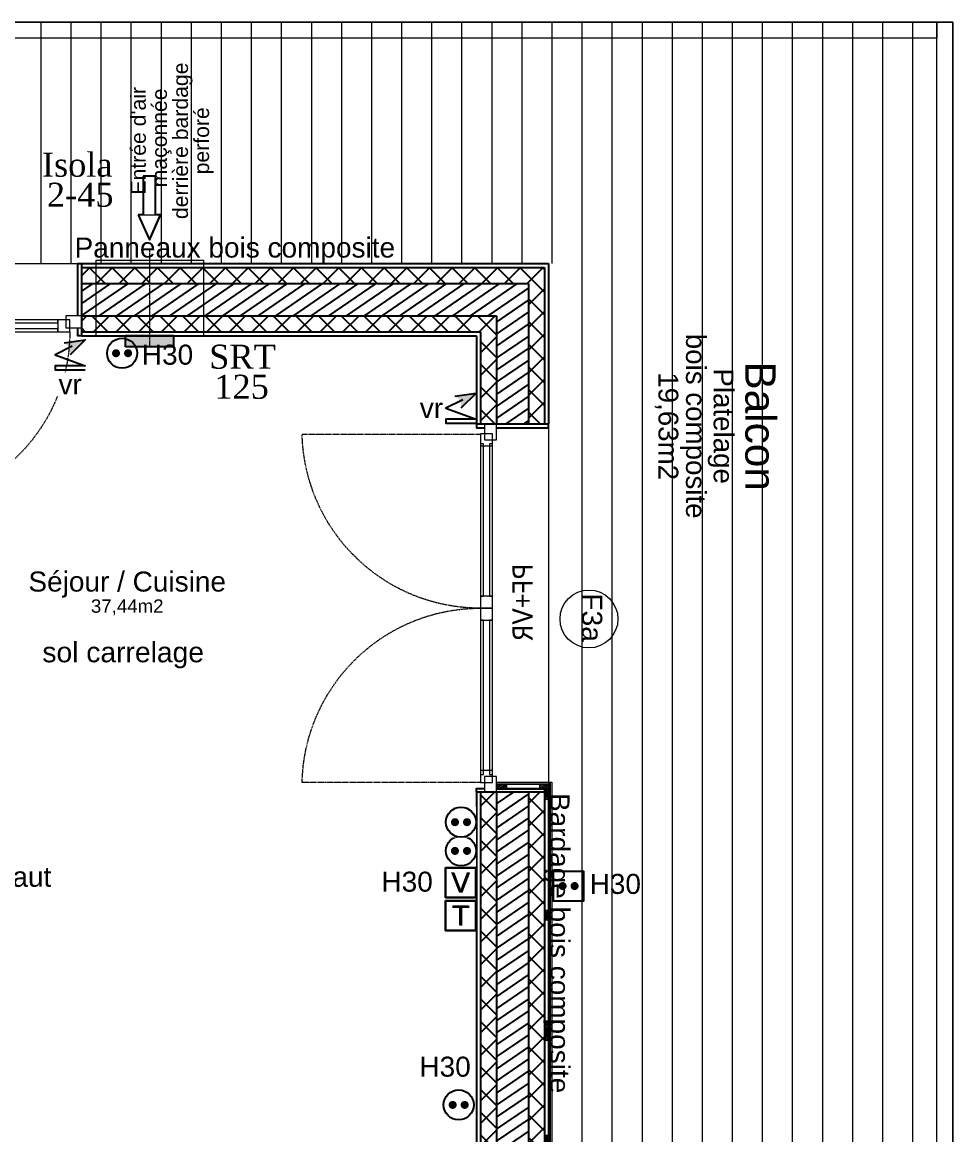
# Model space of a CAD drawing. Header units: millimetres. Extents: x 522027 to 600964, y -380282 to -298602.
# Drawn here: x 589763 to 594406, y -340004 to -334451 of the extents above; entities that cross this region are included whole.
import ezdxf

# ---------------------------------------------------------------- set-up
doc = ezdxf.new("R2010")
doc.units = ezdxf.units.MM
doc.set_wipeout_variables(frame=1)
for name, pattern in [('prelem_vmc', [0.222222, 0.111111, -0.111111]), ('prlm_eu-4', [1.574803, 0.984252, -0.19685, 0.19685, -0.19685]), ('Style de ligne -2', [0.694425, 0.48607, -0.208355])]:
    doc.linetypes.add(name, pattern=pattern)
doc.layers.add('3-BAT C-Niveau -2', color=7, linetype='Continuous')
doc.layers.add('prlm-ELEC-CFA', color=1, linetype='Continuous')
doc.layers.add('prlm-ELEC-CFO', color=1, linetype='Continuous', lineweight=25)
doc.layers.add('prlm-VMC', color=82, linetype='Continuous', lineweight=25)
doc.styles.add('Arial', font='arial.ttf')
doc.styles.add('Helvetica', font='arial.ttf')
doc.styles.add('Lucida Grande', font='')
doc.styles.add('prlm-vmc', font='pala.ttf', dxfattribs={"height": 14})
doc.styles.get("Standard").update_dxf_attribs({"font": 'arial.ttf'})
doc.styles.get('Lucida Grande').set_extended_font_data('Lucida Grande')
pattern_1 = [(34.276399, (505201.977, 142745.115), (-23.42441, 44.173488), [])]
pattern_2 = [(314.999993, (505019.33, 142779.7), (56.568549, 56.568536), []), (44.999993, (505019.33, 142779.7), (56.568536, -56.568549), [])]
pattern_3 = [(45, (0, 0), (0, -1), [])]

# ---------------------------------------------------------------- blocks, each defined once
blk = doc.blocks.new('Sol carrelage')
at = {"color": 7, "insert": (0, -0.78), "char_height": 10.0872, "attachment_point": 2, "line_spacing_factor": 0.834288, "style": 'Helvetica'}
blk.add_mtext('sol carrelage', dxfattribs=at)
blk = doc.blocks.new('Groupe-55-1')
at = {"color": 252, "linetype": 'Continuous', "lineweight": 9, "true_color": 0x989898}
for p, q in [((17770.55, -45984.47), (17628.22, -45232.89)), ((17785.29, -45981.68), (17642.95, -45230.1)), ((17741.07, -45990.06), (17598.74, -45238.47)), ((17755.81, -45987.26), (17613.48, -45235.68)), ((17711.6, -45995.64), (17569.26, -45244.05)), ((17726.34, -45992.85), (17584, -45241.26)), ((17682.12, -46001.22), (17539.79, -45249.63)), ((17696.86, -45998.43), (17554.53, -45246.84)), ((17652.64, -46006.8), (17510.31, -45255.22)), ((17667.38, -46004.01), (17525.05, -45252.43)), ((17623.17, -46012.38), (17480.83, -45260.8)), ((17637.91, -46009.59), (17495.57, -45258.01)), ((17473.78, -45384.75), (17451.36, -45266.38)), ((17488.51, -45381.96), (17466.1, -45263.59)), ((17444.3, -45390.34), (17421.88, -45271.96)), ((17459.04, -45387.54), (17436.62, -45269.17)), ((17414.82, -45395.92), (17392.41, -45277.54)), ((17429.56, -45393.13), (17407.14, -45274.75)), ((17385.35, -45401.5), (17362.93, -45283.13)), ((17400.09, -45398.71), (17377.67, -45280.34)), ((17355.87, -45407.08), (17333.45, -45288.71)), ((17370.61, -45404.29), (17348.19, -45285.92)), ((17326.4, -45412.66), (17303.98, -45294.29)), ((17341.13, -45409.87), (17318.72, -45291.5)), ((17296.92, -45418.25), (17274.5, -45299.87)), ((17311.66, -45415.46), (17289.24, -45297.08)), ((17267.44, -45423.83), (17245.03, -45305.46)), ((17282.18, -45421.04), (17259.76, -45302.66)), ((17237.97, -45429.41), (17215.55, -45311.04)), ((17252.71, -45426.62), (17230.29, -45308.25))]:
    blk.add_line(p, q, dxfattribs=at)
at = {"color": 7, "linetype": 'Continuous', "lineweight": 13}
blk.add_line((17654.15, -45236.12), (17444.37, -45275.85), dxfattribs=at)
at = {"color": 7, "linetype": 'Continuous', "lineweight": 18, "flags": 128}
for points in [[(17486.76, -45382.29), (17608.36, -46024.35), (17806.49, -45986.83), (17662.48, -45226.4), (17134.12, -45326.46), (17156.36, -45444.87)], [(17656.11, -45235.75), (17139.71, -45333.54), (17138.22, -45325.68), (17654.62, -45227.89)], [(17662.48, -45226.39), (17806.49, -45986.82), (17798.63, -45988.31), (17654.62, -45227.88)]]:
    blk.add_lwpolyline(points, close=True, dxfattribs=at)
at = {"color": 7, "insert": (17613.18, -45440.93), "char_height": 15.1309, "attachment_point": 2, "rotation": 280.7236, "line_spacing_factor": 0.834288, "style": 'Helvetica'}
blk.add_mtext('Balcon\\P{\\H0.6543x;Platelage \\Pbois composite}\\P{\\H0.6543x;19,}{\\H0.6543x;63}{\\H0.6543x;m2}\\P', dxfattribs=at)
blk = doc.blocks.new('PORTE FENETRE TYPE 3bis')
at = {"color": 7, "linetype": 'Style de ligne -2', "lineweight": 5}
blk.add_line((4, 16), (4, 103), dxfattribs=at)
at = {"color": 7, "linetype": 'Continuous', "lineweight": 25, "flags": 128}
for points in [[(-2, 18), (0, 18), (0, 14)], [(97, 18), (95, 18), (95, 14)], [(0, 7.7), (0, -18), (-2, -18)], [(95, 7.7), (95, -18), (97, -18)]]:
    blk.add_lwpolyline(points, dxfattribs=at)
at = {"color": 7, "linetype": 'Continuous', "lineweight": 13, "flags": 128}
for points in [[(-2, 14), (6, 14), (6, 8), (-2, 8)], [(4, 16), (10, 16), (10, 10), (4, 10)], [(10, 16), (85, 16), (85, 14.5), (10, 14.5)], [(10, 11.5), (85, 11.5), (85, 10), (10, 10)], [(85, 16), (91, 16), (91, 10), (85, 10)], [(89, 14), (97, 14), (97, 8), (89, 8)]]:
    blk.add_lwpolyline(points, close=True, dxfattribs=at)
at = {"color": 7, "linetype": 'Style de ligne -2', "lineweight": 5}
blk.add_arc((4, 16), 87, 360, 90, dxfattribs=at)
at = {"color": 7, "insert": (23.21, -0.18), "char_height": 10.161, "attachment_point": 1, "line_spacing_factor": 0.978845, "style": 'Lucida Grande'}
blk.add_mtext('PF+VR ', dxfattribs=at)
blk = doc.blocks.new('PORTE FENETRE TYPE 2')
at = {"color": 7, "linetype": 'Style de ligne -2', "lineweight": 5}
for p, q in [((6.05, 105), (6.05, 16)), ((180, 16), (180, 105))]:
    blk.add_line(p, q, dxfattribs=at)
at = {"color": 7, "linetype": 'Continuous', "lineweight": 25, "flags": 128}
for points in [[(1, 18), (3, 18), (3, 14)], [(184.71, 18), (183, 18), (183, 14)], [(3, 8), (3, -18), (1, -18)], [(183, 8), (183, -18), (184.71, -18)]]:
    blk.add_lwpolyline(points, dxfattribs=at)
at = {"color": 7, "linetype": 'Continuous', "lineweight": 13, "flags": 128}
for points in [[(1, 14), (9, 14), (9, 8), (1, 8)], [(6, 16), (12, 16), (12, 10), (6, 10)], [(11, 16), (87, 16), (87, 14.5), (11, 14.5)], [(11, 11.5), (87, 11.5), (87, 10), (11, 10)], [(87, 16), (93, 16), (93, 10), (87, 10)], [(93, 16), (99, 16), (99, 10), (93, 10)], [(99, 16), (176, 16), (176, 14.5), (99, 14.5)], [(99, 11.5), (176, 11.5), (176, 10), (99, 10)], [(174, 16), (180, 16), (180, 10), (174, 10)], [(177, 14), (184.71, 14), (184.71, 8), (177, 8)]]:
    blk.add_lwpolyline(points, close=True, dxfattribs=at)
at = {"color": 7, "linetype": 'Style de ligne -2', "lineweight": 5}
for centre, start, end in [((4, 16), 0, 88.4219), ((182, 16), 91.2873, 180)]:
    blk.add_arc(centre, 89, start, end, dxfattribs=at)
at = {"color": 7, "insert": (70.68, 0.04), "char_height": 10.161, "attachment_point": 1, "line_spacing_factor": 0.978845, "style": 'Lucida Grande'}
blk.add_mtext('PF+VR ', dxfattribs=at)
blk = doc.blocks.new('Groupe-118-1')
at = {"linetype": 'Continuous', "lineweight": 5, "true_color": 0xc0c0c0}
h = blk.add_hatch(dxfattribs=at)
h.set_pattern_fill('BOIS 45', color=9, style=0, pattern_type=2)
h.set_pattern_definition(pattern_3)
h.paths.add_polyline_path([(17530.88, -45638.33), (17535.79, -45637.4), (17536.29, -45640.05), (17531.38, -45640.99)])
h = blk.add_hatch(dxfattribs=at)
h.set_pattern_fill('BOIS 45', color=9, style=0, pattern_type=2)
h.set_pattern_definition(pattern_3)
h.paths.add_polyline_path([(17536.29, -45640.04), (17537.22, -45644.96), (17534.57, -45645.46), (17533.64, -45640.55)])
h = blk.add_hatch(dxfattribs=at)
h.set_pattern_fill('BOIS 45', color=9, style=0, pattern_type=2)
h.set_pattern_definition(pattern_3)
h.paths.add_polyline_path([(17509.56, -45642.37), (17514.47, -45641.44), (17514.97, -45644.09), (17510.06, -45645.02)])
h = blk.add_hatch(dxfattribs=at)
h.set_pattern_fill('BOIS 45', color=9, style=0, pattern_type=2)
h.set_pattern_definition(pattern_3)
h.paths.add_polyline_path([(17547.5, -45699.23), (17548.43, -45704.14), (17545.78, -45704.65), (17544.85, -45699.73)])
h = blk.add_hatch(dxfattribs=at)
h.set_pattern_fill('BOIS 45', color=9, style=0, pattern_type=2)
h.set_pattern_definition(pattern_3)
h.paths.add_polyline_path([(17557.93, -45754.29), (17558.86, -45759.21), (17556.2, -45759.71), (17555.27, -45754.8)])
h = blk.add_hatch(dxfattribs=at)
h.set_pattern_fill('BOIS 45', color=9, style=0, pattern_type=2)
h.set_pattern_definition(pattern_3)
h.paths.add_polyline_path([(17558.66, -45758.18), (17559.59, -45763.1), (17556.94, -45763.6), (17556.01, -45758.69)])
h = blk.add_hatch(dxfattribs=at)
h.set_pattern_fill('BOIS 45', color=9, style=0, pattern_type=2)
h.set_pattern_definition(pattern_3)
h.paths.add_polyline_path([(17568.39, -45809.57), (17569.32, -45814.48), (17566.67, -45814.98), (17565.74, -45810.07)])
h = blk.add_hatch(dxfattribs=at)
h.set_pattern_fill('BOIS 45', color=9, style=0, pattern_type=2)
h.set_pattern_definition(pattern_3)
h.paths.add_polyline_path([(17569.83, -45817.13), (17564.91, -45818.06), (17564.41, -45815.41), (17569.32, -45814.48)])
h = blk.add_hatch(dxfattribs=at)
h.set_pattern_fill('BOIS 45', color=9, style=0, pattern_type=2)
h.set_pattern_definition(pattern_3)
h.paths.add_polyline_path([(17548.51, -45821.17), (17543.59, -45822.1), (17543.09, -45819.45), (17548, -45818.52)])
h = blk.add_hatch(dxfattribs=at)
h.set_pattern_fill('BOIS 45', color=9, style=0, pattern_type=2)
h.set_pattern_definition(pattern_3)
h.paths.add_polyline_path([(17603.51, -45994.99), (17598.59, -45995.92), (17598.09, -45993.26), (17603.01, -45992.33)])
h = blk.add_hatch(dxfattribs=at)
h.set_pattern_fill('BOIS 45', color=9, style=0, pattern_type=2)
h.set_pattern_definition(pattern_3)
h.paths.add_polyline_path([(17601.79, -46000.4), (17600.85, -45995.49), (17603.51, -45994.99), (17604.44, -45999.9)])
h = blk.add_hatch(dxfattribs=at)
h.set_pattern_fill('BOIS 45', color=9, style=0, pattern_type=2)
h.set_pattern_definition(pattern_3)
h.paths.add_polyline_path([(17582.19, -45999.02), (17577.27, -45999.95), (17576.77, -45997.3), (17581.68, -45996.37)])
h = blk.add_hatch(dxfattribs=at)
h.set_pattern_fill('BOIS 45', color=9, style=0, pattern_type=2)
h.set_pattern_definition(pattern_3)
h.paths.add_polyline_path([(17606.15, -46023.43), (17605.22, -46018.52), (17607.87, -46018.02), (17608.8, -46022.93)])
at = {"color": 7, "linetype": 'Continuous', "lineweight": 13, "flags": 128}
for points in [[(17509.6, -45642.36), (17509.41, -45641.38), (17535.6, -45636.42), (17535.79, -45637.4)], [(17530.88, -45638.33), (17535.79, -45637.4), (17536.29, -45640.05), (17531.38, -45640.99)], [(17536.29, -45640.04), (17537.22, -45644.96), (17534.57, -45645.46), (17533.64, -45640.55)], [(17535.56, -45636.43), (17536.54, -45636.24), (17570.98, -45818.1), (17570, -45818.29)], [(17509.56, -45642.37), (17514.47, -45641.44), (17514.97, -45644.09), (17510.06, -45645.02)], [(17547.5, -45699.23), (17548.43, -45704.14), (17545.78, -45704.65), (17544.85, -45699.73)], [(17557.93, -45754.29), (17558.86, -45759.21), (17556.2, -45759.71), (17555.27, -45754.8)], [(17558.66, -45758.18), (17559.59, -45763.1), (17556.94, -45763.6), (17556.01, -45758.69)], [(17568.39, -45809.57), (17569.32, -45814.48), (17566.67, -45814.98), (17565.74, -45810.07)], [(17569.79, -45817.14), (17569.97, -45818.12), (17543.78, -45823.08), (17543.59, -45822.1)], [(17569.83, -45817.13), (17564.91, -45818.06), (17564.41, -45815.41), (17569.32, -45814.48)], [(17548.51, -45821.17), (17543.59, -45822.1), (17543.09, -45819.45), (17548, -45818.52)], [(17576.77, -45997.3), (17576.59, -45996.32), (17602.78, -45991.36), (17602.96, -45992.34)], [(17603.51, -45994.99), (17598.59, -45995.92), (17598.09, -45993.26), (17603.01, -45992.33)], [(17601.79, -46000.4), (17600.85, -45995.49), (17603.51, -45994.99), (17604.44, -45999.9)], [(17602.82, -45991.35), (17603.8, -45991.16), (17609.97, -46023.73), (17608.99, -46023.91)], [(17582.19, -45999.02), (17577.27, -45999.95), (17576.77, -45997.3), (17581.68, -45996.37)], [(17606.15, -46023.43), (17605.22, -46018.52), (17607.87, -46018.02), (17608.8, -46022.93)], [(17606.33, -46024.42), (17606.15, -46023.43), (17608.8, -46022.93), (17608.99, -46023.91)]]:
    blk.add_lwpolyline(points, close=True, dxfattribs=at)
at = {"color": 7, "linetype": 'Continuous', "lineweight": 5, "flags": 128}
for points in [[(17543.09, -45819.45), (17566.67, -45814.98), (17533.64, -45640.56), (17510.06, -45645.02), (17509.56, -45642.37), (17535.79, -45637.4), (17569.83, -45817.13), (17543.59, -45822.1)], [(17576.77, -45997.3), (17603.01, -45992.33), (17608.8, -46022.93), (17606.15, -46023.43), (17600.85, -45995.49), (17577.27, -45999.95)]]:
    blk.add_lwpolyline(points, close=True, dxfattribs=at)
blk = doc.blocks.new('Groupe-175-1')
at = {"color": 7, "linetype": 'Continuous', "lineweight": 5}
blk.add_circle((17539.56, -45552.82), 14.45, dxfattribs=at)
at = {"color": 7, "insert": (17543.67, -45539), "char_height": 10.087, "attachment_point": 1, "rotation": 280.7236, "line_spacing_factor": 0.834288, "style": 'Helvetica'}
blk.add_mtext('F3a', dxfattribs=at)
blk = doc.blocks.new('MTC 125-H1')
at = {"color": 8, "linetype": 'prlm_eu-4', "lineweight": 18, "true_color": 0x808080}
for q in [(0, 25.57), (0, 19.68)]:
    blk.add_line((0, -23.6), q, dxfattribs=at)
at = {"color": 7, "linetype": 'Continuous', "lineweight": 18, "flags": 128}
blk.add_lwpolyline([(3.09, 42.18), (-3.09, 42.18), (-5.59, 42.18), (0, 29.68), (5.59, 42.18)], close=True, dxfattribs=at)
at = {"color": 7, "linetype": 'Continuous', "lineweight": 13, "flags": 128}
blk.add_lwpolyline([(-26.8, 19.68), (26.8, 19.68), (26.8, -18), (-26.8, -18)], close=True, dxfattribs=at)
at = {"color": 1, "linetype": 'prelem_vmc', "lineweight": 13, "flags": 128}
blk.add_lwpolyline([(-26.8, 19.68), (26.8, 19.68), (26.8, -18), (-26.8, -18)], close=True, dxfattribs=at)
at = {"color": 7, "insert": (-9.53, 79.29), "char_height": 7.5654, "attachment_point": 2, "rotation": 90, "line_spacing_factor": 0.834288, "style": 'Helvetica'}
blk.add_mtext("Entrée d'air\\P maçonnée\\Pderrière bardage\\Pperforé", dxfattribs=at)
blk = doc.blocks.new('xi.VR')
at = {"layer": 'prlm-ELEC-CFO', "lineweight": 5}
blk.add_hatch(color=0, dxfattribs=at).paths.add_polyline_path([(-3, 6), (-0.1, 3.7), (0, 0), (7.5, 7.5)])
at = {"layer": 'prlm-ELEC-CFO', "color": 0}
for points in [[(-3, 6), (7.5, 7.5), (0, 0)], [(0.95, 4.23), (-7.5, 0), (7.5, -5.5), (-7.5, -5.5), (-7.5, -7.5), (7.5, -7.5)]]:
    blk.add_lwpolyline(points, dxfattribs=at)
blk = doc.blocks.new('xi.TEL')
at = {"layer": 'prlm-ELEC-CFA', "color": 0, "linetype": 'ByBlock', "lineweight": -2, "flags": 128}
blk.add_lwpolyline([(-7.5, 7.5), (7.5, 7.5), (7.5, -7.5), (-7.5, -7.5)], close=True, dxfattribs=at)
at = {"layer": 'prlm-ELEC-CFA', "color": 0, "linetype": 'ByBlock', "insert": (0, 0), "char_height": 10, "width": 11.36, "attachment_point": 5}
blk.add_mtext('{\\fVerdana|b0|i0|c0|p34;T}', dxfattribs=at)
blk = doc.blocks.new('xi.TV')
at = {"layer": 'prlm-ELEC-CFA', "color": 0, "linetype": 'ByBlock', "lineweight": -2, "flags": 128}
blk.add_lwpolyline([(-7.5, 7.5), (7.5, 7.5), (7.5, -7.5), (-7.5, -7.5)], close=True, dxfattribs=at)
at = {"layer": 'prlm-ELEC-CFA', "color": 0, "linetype": 'ByBlock', "insert": (0, 0), "char_height": 10, "width": 11.36, "attachment_point": 5}
blk.add_mtext('{\\fVerdana|b0|i0|c0|p34;V}', dxfattribs=at)
blk = doc.blocks.new('xi.PC')
at = {"color": 0, "lineweight": 5}
blk.add_wipeout([(-7.5, -7.5), (7.5, -7.5), (7.5, 7.5), (-7.5, 7.5)], dxfattribs=at).dxf.layer = 'prlm-ELEC-CFO'
at = {"layer": 'prlm-ELEC-CFO', "color": 0, "linetype": 'ByBlock', "lineweight": 5, "const_width": 2}
for points in [[(-4, 0, 1), (-2, 0, 1)], [(2, 0, 1), (4, 0, 1)]]:
    blk.add_lwpolyline(points, format="xyb", close=True, dxfattribs=at)
at = {"layer": 'prlm-ELEC-CFO', "color": 0, "linetype": 'ByBlock', "lineweight": -2}
blk.add_circle((0, 0), 7.5, dxfattribs=at)
blk = doc.blocks.new('xi.PC-EXT')
at = {"layer": 'prlm-ELEC-CFO', "color": 0, "linetype": 'ByBlock', "lineweight": -2, "flags": 128}
blk.add_lwpolyline([(-7.5, 7.5), (7.5, 7.5), (7.5, -7.5), (-7.5, -7.5)], close=True, dxfattribs=at)
at = {"layer": 'prlm-ELEC-CFO', "color": 0, "linetype": 'ByBlock', "lineweight": 5, "const_width": 2}
for points in [[(-4, 0, 1), (-2, 0, 1)], [(2, 0, 1), (4, 0, 1)]]:
    blk.add_lwpolyline(points, format="xyb", close=True, dxfattribs=at)

msp = doc.modelspace()

# ---------------------------------------------------------------- hatches: boundary and pattern name
at = {"layer": '3-BAT C-Niveau -2'}
h = msp.add_hatch(dxfattribs=at)
h.set_pattern_fill('02_ISOLANT', color=256, scale=10, style=0, pattern_type=2)
h.set_pattern_definition([(44.999993, (505019.33, 142779.7), (-56.568536, 56.568549), []), (134.999993, (505019.33, 142779.7), (56.568549, 56.568536), [])])
h.paths.add_polyline_path([(590060.5, -335675.6), (590060.5, -335755.6), (592289.7, -335755.6), (592369.7, -335675.6)])
h = msp.add_hatch(dxfattribs=at)
h.set_pattern_fill('02_ISOLANT', color=256, scale=10, angle=-90, style=0, pattern_type=2)
h.set_pattern_definition([(314.999993, (505019.33, 142779.7), (56.568549, 56.568536), []), (44.999993, (505019.33, 142779.7), (56.568536, -56.568549), [])])
h.paths.add_polyline_path([(592369.7, -335675.6), (592289.7, -335755.6), (592289.7, -336455.6), (592369.7, -336455.6)])
h = msp.add_hatch(dxfattribs=at)
h.set_pattern_fill('MURS MACONNERIE-2', color=256, scale=10, angle=-10.7236, style=0, pattern_type=2)
h.set_pattern_definition(pattern_1)
h.paths.add_polyline_path([(590060.5, -335755.6), (590060.5, -335915.6), (592129.7, -335915.6), (592289.7, -335755.6)])
h = msp.add_hatch(dxfattribs=at)
h.set_pattern_fill('MURS MACONNERIE-2', color=256, scale=10, angle=-10.7236, style=0, pattern_type=2)
h.set_pattern_definition(pattern_1)
h.paths.add_polyline_path([(592289.7, -335755.6), (592129.7, -335915.6), (592129.7, -336455.6), (592289.7, -336455.6)])
h = msp.add_hatch(dxfattribs=at)
h.set_pattern_fill('02_ISOLANT', color=256, scale=10, style=0, pattern_type=2)
h.set_pattern_definition([(44.999993, (505019.33, 142779.7), (-56.568536, 56.568549), []), (134.999993, (505019.33, 142779.7), (56.568549, 56.568536), [])])
h.paths.add_polyline_path([(590060.5, -335915.6), (590060.5, -335995.6), (592049.7, -335995.6), (592129.7, -335915.6)])
h = msp.add_hatch(dxfattribs=at)
h.set_pattern_fill('02_ISOLANT', color=256, scale=10, angle=-90, style=0, pattern_type=2)
h.set_pattern_definition([(314.999993, (505019.33, 142779.7), (56.568549, 56.568536), []), (44.999993, (505019.33, 142779.7), (56.568536, -56.568549), [])])
h.paths.add_polyline_path([(592129.7, -335915.6), (592049.7, -335995.6), (592049.7, -336455.6), (592129.7, -336455.6)])
h = msp.add_hatch(dxfattribs=at)
h.set_pattern_fill('02_ISOLANT', color=256, scale=10, angle=-90, style=0, pattern_type=2)
h.set_pattern_definition(pattern_2)
h.paths.add_polyline_path([(592129.7, -338292.8), (592049.7, -338292.8), (592049.7, -340055.6), (592129.7, -340055.6)])
h = msp.add_hatch(dxfattribs=at)
h.set_pattern_fill('MURS MACONNERIE-2', color=256, scale=10, angle=-10.7236, style=0, pattern_type=2)
h.set_pattern_definition(pattern_1)
h.paths.add_polyline_path([(592289.7, -338292.8), (592129.7, -338292.8), (592129.7, -340055.6), (592289.7, -340055.6)])
h = msp.add_hatch(dxfattribs=at)
h.set_pattern_fill('02_ISOLANT', color=256, scale=10, angle=-90, style=0, pattern_type=2)
h.set_pattern_definition(pattern_2)
h.paths.add_polyline_path([(592369.7, -338292.8), (592289.7, -338292.8), (592289.7, -340055.6), (592369.7, -340055.6)])

# ---------------------------------------------------------------- linework, layer by layer
for p, q in [((590060.5, -335655.6), (592389.7, -335655.6)), ((590060.5, -335655.6), (592389.7, -335655.6)), ((590060.5, -336015.6), (590060.5, -335655.6)), ((590060.5, -335675.6), (592369.7, -335675.6)), ((592369.7, -335675.6), (592369.7, -336455.6)), ((592389.7, -335655.6), (592389.7, -336455.6)), ((592389.7, -335655.6), (592389.7, -336455.6)), ((590060.5, -335755.6), (592289.7, -335755.6)), ((590060.5, -335755.6), (592289.7, -335755.6)), ((592289.7, -335755.6), (592289.7, -336455.6)), ((592289.7, -335755.6), (592289.7, -336455.6)), ((590060.5, -335915.6), (592129.7, -335915.6)), ((592129.7, -335915.6), (592129.7, -336455.6)), ((590060.5, -335995.6), (592049.7, -335995.6)), ((592049.7, -335995.6), (592049.7, -336455.6)), ((590060.5, -336015.6), (592029.7, -336015.6)), ((590060.5, -336015.6), (592029.7, -336015.6)), ((592029.7, -336015.6), (592029.7, -336455.6)), ((592029.7, -336015.6), (592029.7, -336455.6)), ((592029.7, -336455.6), (592389.7, -336455.6)), ((592029.7, -338292.8), (592029.7, -340055.6)), ((592029.7, -338292.8), (592029.7, -340055.6)), ((592029.7, -338292.8), (592389.7, -338292.8)), ((592049.7, -338292.8), (592049.7, -340055.6)), ((592129.7, -338292.8), (592129.7, -340055.6)), ((592289.7, -338292.8), (592289.7, -340055.6)), ((592289.7, -338292.8), (592289.7, -340055.6)), ((592369.7, -338292.8), (592369.7, -340055.6)), ((592389.7, -338292.8), (592389.7, -340055.6)), ((592389.7, -338292.8), (592389.7, -340055.6))]:
    msp.add_line(p, q, dxfattribs=at)
at = {"layer": 'prlm-ELEC-CFA'}
for p, q in [((592024.6, -338819.6), (591874.6, -338819.6)), ((591874.6, -338834.1), (592024.6, -338834.1)), ((591874.6, -338984.1), (591874.6, -338834.1)), ((592024.6, -338834.1), (592024.6, -338984.1)), ((592024.6, -338984.1), (591874.6, -338984.1))]:
    msp.add_line(p, q, dxfattribs=at)
at = {"layer": 'prlm-VMC'}
for p, q in [((590428.6, -335219.1), (590366.9, -335219.1)), ((590366.9, -335219.1), (590366.9, -335412.3)), ((590428.6, -335412.3), (590428.6, -335219.1)), ((590366.9, -335412.3), (590341.9, -335412.3)), ((590341.9, -335412.3), (590397.8, -335537.3)), ((590397.8, -335537.3), (590453.6, -335412.3)), ((590453.6, -335412.3), (590428.6, -335412.3)), ((590517.8, -336014.2), (590517.8, -336070.2))]:
    msp.add_line(p, q, dxfattribs=at)

# ---------------------------------------------------------------- block references
at = {"xscale": 10, "yscale": 10, "zscale": 10, "rotation": 359.9999933316183}
msp.add_blockref('Sol carrelage', (590266.9, -337536.8), dxfattribs=at)
at = {"layer": '3-BAT C-Niveau -2', "yscale": 10, "zscale": 10}
for name, p, xscale, rotation in [('Groupe-55-1', (505019.3, 142779.7), 10, 349.2763985886067), ('MTC 125-H1', (590399.4, -335835.5), 10, 359.9999933324954), ('PORTE FENETRE TYPE 3bis', (589090.5, -335835.6), -10, 179.9999933324924), ('PORTE FENETRE TYPE 2', (592209.7, -336445.6), -10, 89.99999333248442), ('Groupe-175-1', (505019.3, 142779.7), 10, 349.2763985886067), ('Groupe-118-1', (505019.3, 142779.7), 10, 349.2763985886067)]:
    msp.add_blockref(name, p, dxfattribs=dict(at, xscale=xscale, rotation=rotation))
at = {"layer": 'prlm-ELEC-CFA', "xscale": 10, "yscale": 10, "zscale": 10}
for name, p in [('xi.TV', (591952.4, -338746.1)), ('xi.TEL', (591952.4, -338910.5))]:
    msp.add_blockref(name, p, dxfattribs=at)
at = {"layer": 'prlm-ELEC-CFO', "xscale": 10, "yscale": 10, "zscale": 10}
msp.add_blockref('xi.PC-EXT', (592489.4, -338762.4), dxfattribs=at)

# ---------------------------------------------------------------- texts
at = {"insert": (590286.9, -337192.6), "char_height": 100, "attachment_point": 2, "rotation": 360, "line_spacing_factor": 0.834288, "style": 'Arial'}
msp.add_mtext('Séjour / Cuisine\\P{\\H0.6667x;37,44m2}', dxfattribs=at)
at = {"layer": '3-BAT C-Niveau -2', "style": 'Arial'}
msp.add_text('Duplex haut', height=100, rotation=360, dxfattribs=at).set_placement((589162.7, -338766.1))
at = {"layer": '3-BAT C-Niveau -2', "char_height": 100, "attachment_point": 1, "line_spacing_factor": 0.962448, "style": 'Arial'}
for s, insert, rotation in [('Panneaux bois composite', (590024.2, -335525.4), 360), ('Bardage bois composite', (592494.2, -338298.1), 270)]:
    msp.add_mtext(s, dxfattribs=dict(at, insert=insert, rotation=rotation))
at = {"layer": 'prlm-ELEC-CFA'}
for s, p in [('V', (591902.6, -338794.6)), ('T', (591907.2, -338959.1))]:
    msp.add_text(s, height=100, dxfattribs=at).set_placement(p)
at = {"layer": 'prlm-ELEC-CFO', "style": 'Arial'}
for p in [(590359.9, -336160.1), (591555.6, -338790.6), (592594.3, -338801.8), (591744.8, -339714.1)]:
    msp.add_text('H30', height=100, dxfattribs=at).set_placement(p)
at = {"layer": 'prlm-VMC', "style": 'prlm-vmc'}
for s, p in [('Isola', (589861.4, -335221.8)), ('2-45', (589886.3, -335371.8)), ('SRT', (590696.1, -336180.1)), ('125', (590721.7, -336330.1))]:
    msp.add_text(s, height=120, dxfattribs=at).set_placement(p)

# ---------------------------------------------------------------- next in the draw order: block references
at = {"layer": 'prlm-ELEC-CFO', "xscale": 10, "yscale": 10, "zscale": 10}
for p in [(590261.3, -336102.9), (591952.4, -338587.1), (591940.9, -339854.9)]:
    msp.add_blockref('xi.PC', p, dxfattribs=at)

# ---------------------------------------------------------------- next in the draw order: texts
at = {"layer": 'prlm-ELEC-CFO', "char_height": 100, "attachment_point": 5, "line_spacing_factor": 0.8, "style": 'Arial', "bg_fill": 3, "box_fill_scale": 1.1, "bg_fill_color": 256, "bg_fill_transparency": 0}
for insert in [(590002.3, -336257.7), (591805.2, -336377)]:
    msp.add_mtext('vr', dxfattribs=dict(at, insert=insert))

# ---------------------------------------------------------------- next in the draw order: hatches: boundary and pattern name
at = {"layer": 'prlm-VMC'}
msp.add_hatch(color=256, dxfattribs=at).paths.add_polyline_path([(590517.8, -336070.2), (590277.8, -336070.2), (590277.8, -336014.2), (590517.8, -336014.2)])

# ---------------------------------------------------------------- next in the draw order: linework, layer by layer
at = {"layer": 'prlm-ELEC-CFA'}
for p, q in [((591874.6, -338669.6), (592024.6, -338669.6)), ((591874.6, -338819.6), (591874.6, -338669.6)), ((592024.6, -338669.6), (592024.6, -338819.6))]:
    msp.add_line(p, q, dxfattribs=at)
at = {"layer": 'prlm-VMC'}
for p, q in [((590277.8, -336070.2), (590277.8, -336014.2)), ((590277.8, -336014.2), (590517.8, -336014.2)), ((590517.8, -336070.2), (590277.8, -336070.2))]:
    msp.add_line(p, q, dxfattribs=at)

# ---------------------------------------------------------------- next in the draw order: block references
at = {"layer": 'prlm-ELEC-CFO', "xscale": 10, "yscale": 10, "zscale": 10}
for name, p in [('xi.VR', (590002.3, -336110.5)), ('xi.VR', (591952.4, -336377)), ('xi.PC', (591952.4, -338443.6))]:
    msp.add_blockref(name, p, dxfattribs=at)

doc.saveas('drawing.dxf')
